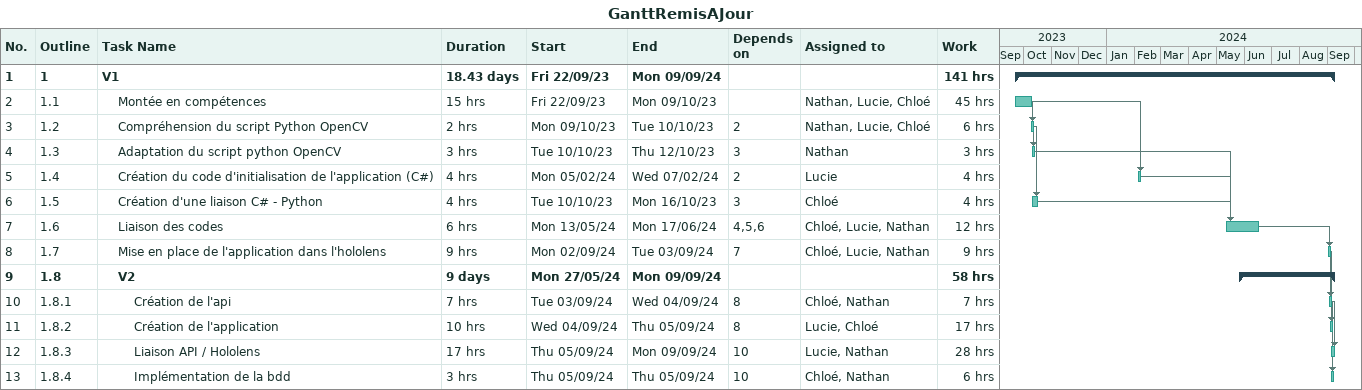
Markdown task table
GanttRemisAJour

| ID | WBS | Task | Duration | Start | Finish | Predecessors | Resources | Work (h) |
|---|---|---|---|---|---|---|---|---|
| 1 | 1 | **V1** | 18.43d | 2023-09-22 | 2024-09-09 |  |  | 141 |
| 2 | 1.1 | Montée en compétences | 15h | 2023-09-22 | 2023-10-09 |  | Nathan, Lucie, Chloé | 45 |
| 3 | 1.2 | Compréhension du script Python OpenCV | 2h | 2023-10-09 | 2023-10-10 | 2 | Nathan, Lucie, Chloé | 6 |
| 4 | 1.3 | Adaptation du script python OpenCV | 3h | 2023-10-10 | 2023-10-12 | 3 | Nathan | 3 |
| 5 | 1.4 | Création du code d'initialisation de l'application (C#) | 4h | 2024-02-05 | 2024-02-07 | 2 | Lucie | 4 |
| 6 | 1.5 | Création d'une liaison C# - Python | 4h | 2023-10-10 | 2023-10-16 | 3 | Chloé | 4 |
| 7 | 1.6 | Liaison des codes | 6h | 2024-05-13 | 2024-06-17 | 4, 5, 6 | Chloé, Lucie, Nathan | 12 |
| 8 | 1.7 | Mise en place de l'application dans l'hololens | 9h | 2024-09-02 | 2024-09-03 | 7 | Chloé, Lucie, Nathan | 9 |
| 9 | 1.8 | **V2** | 9d | 2024-05-27 | 2024-09-09 |  |  | 58 |
| 10 | 1.8.1 | Création de l'api | 7h | 2024-09-03 | 2024-09-04 | 8 | Chloé, Nathan | 7 |
| 11 | 1.8.2 | Création de l'application | 10h | 2024-09-04 | 2024-09-05 | 8 | Lucie, Chloé | 17 |
| 12 | 1.8.3 | Liaison API / Hololens | 17h | 2024-09-05 | 2024-09-09 | 10 | Lucie, Nathan | 28 |
| 13 | 1.8.4 | Implémentation de la bdd | 3h | 2024-09-05 | 2024-09-05 | 10 | Chloé, Nathan | 6 |
